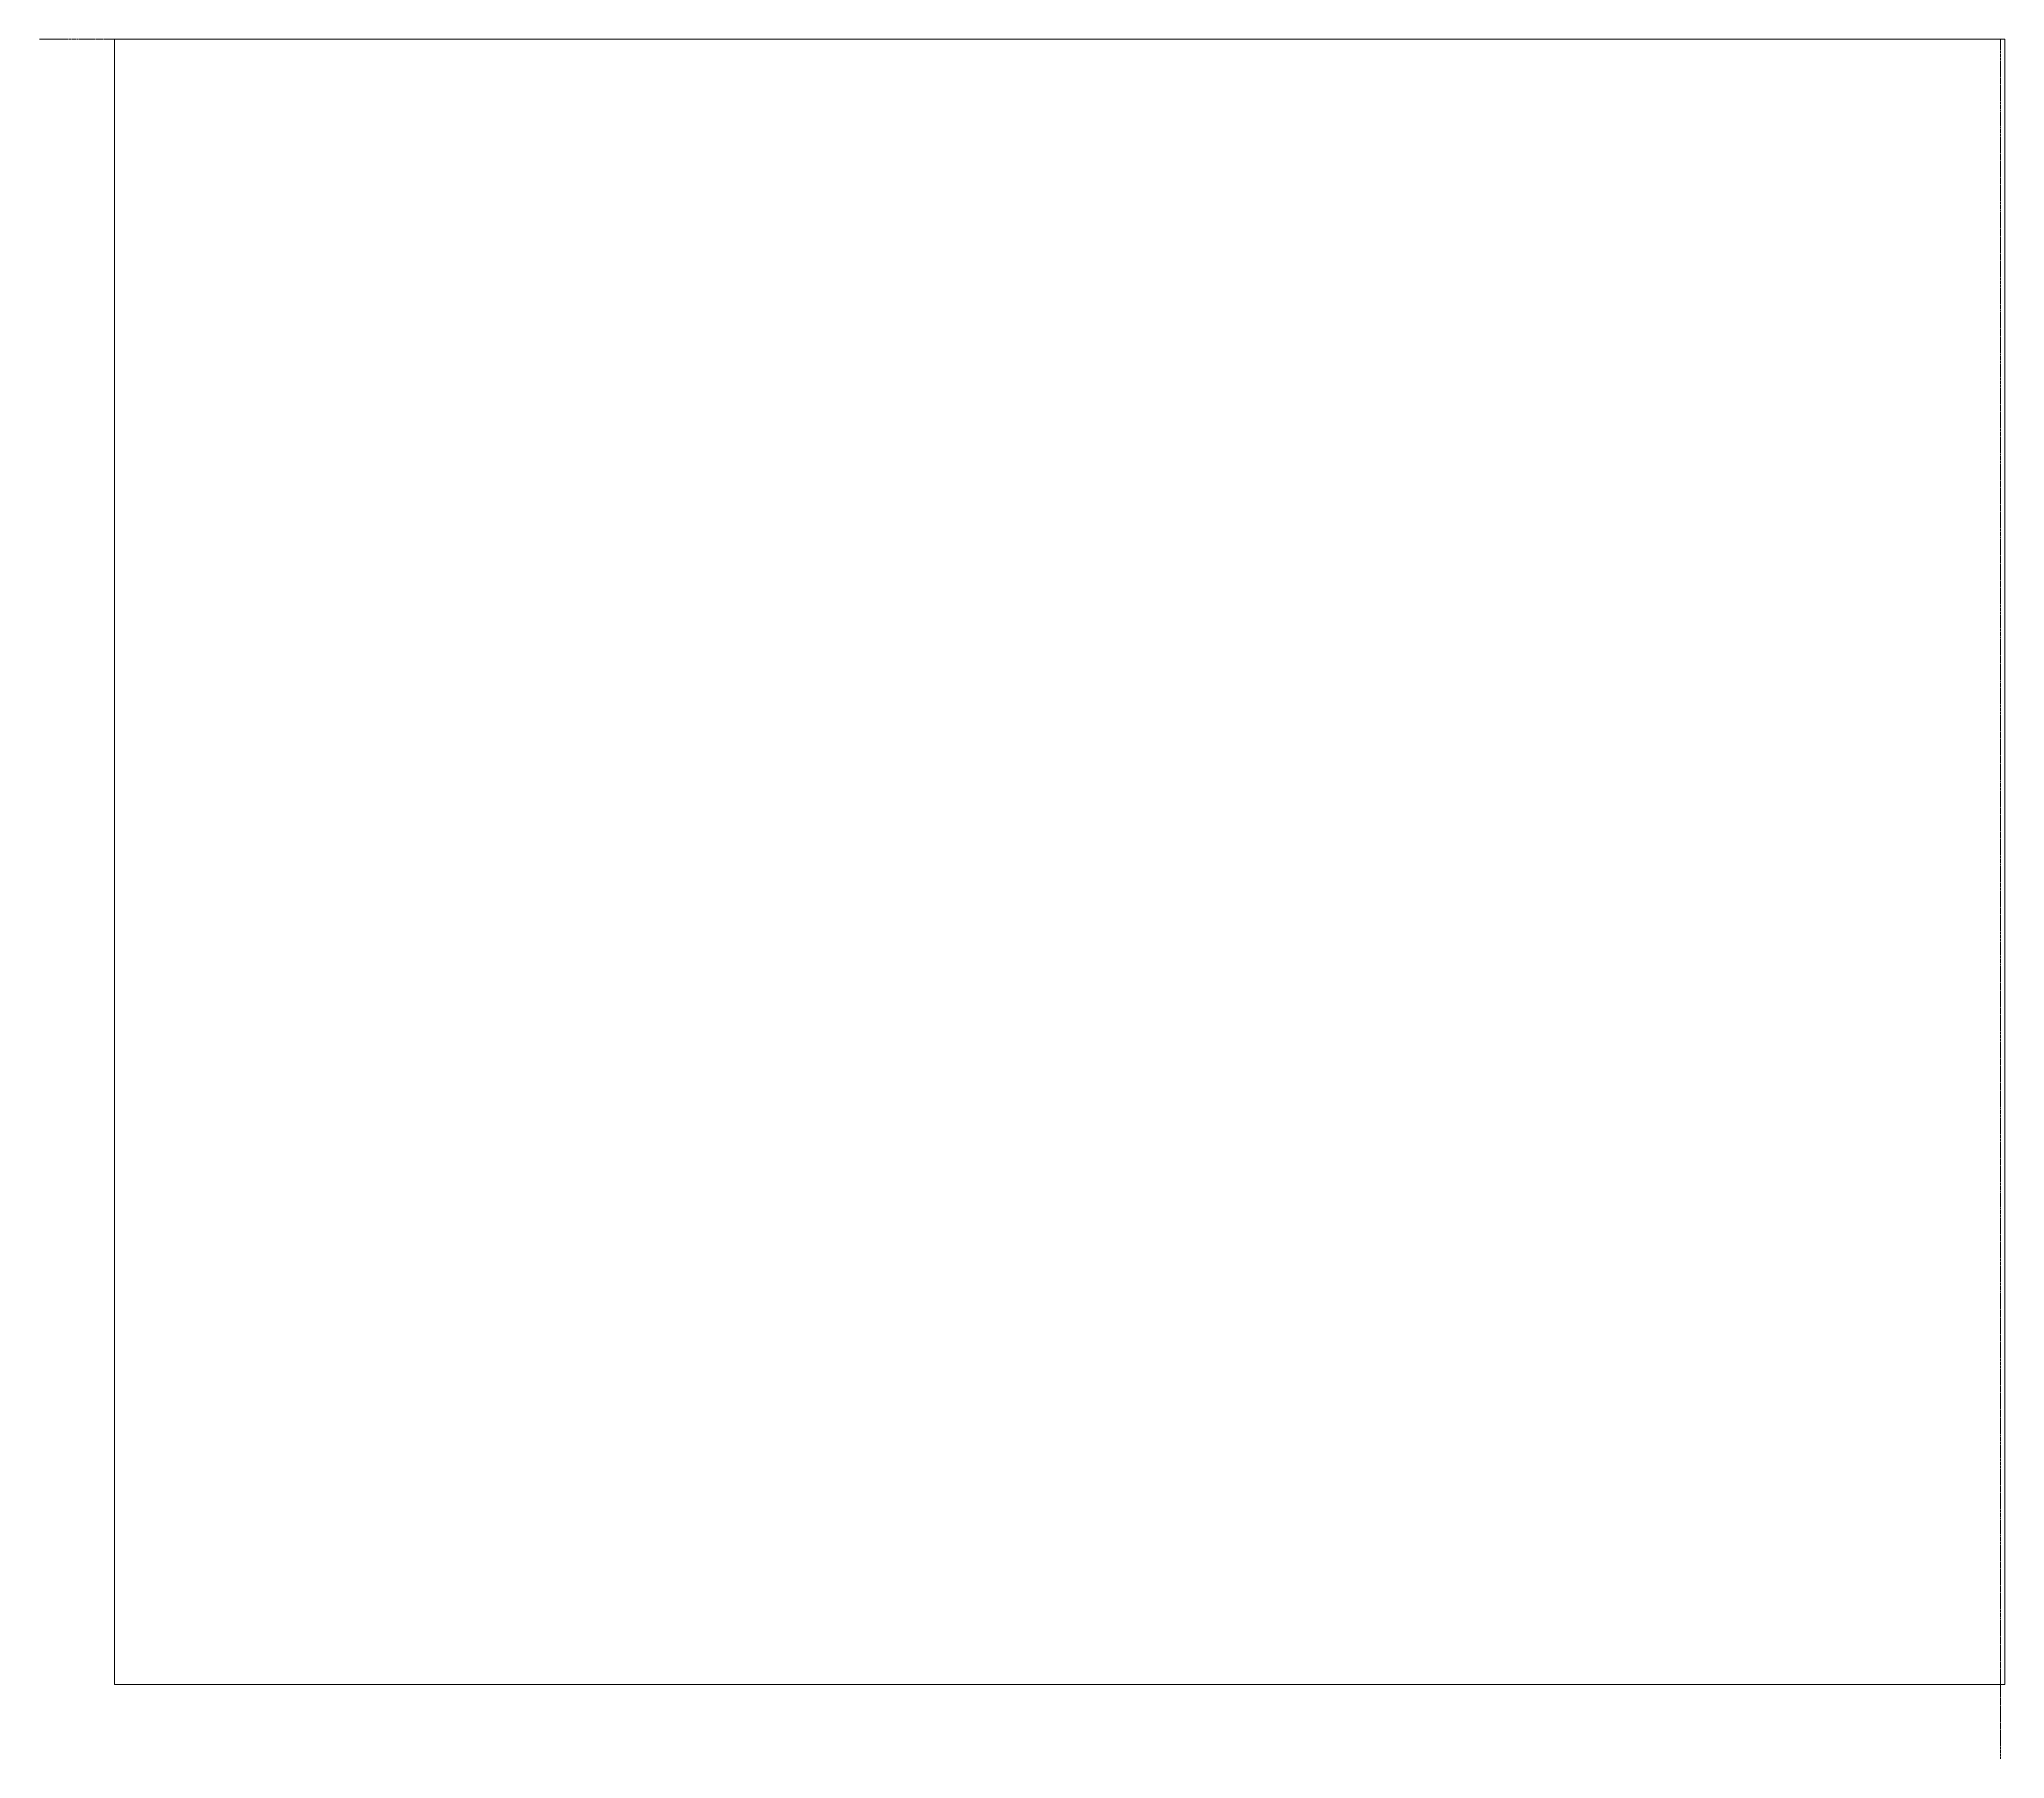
# Model space of a CAD drawing. Header units: millimetres. Extents: x 22005 to 38174, y 26193 to 40333.
import ezdxf

# ---------------------------------------------------------------- set-up
doc = ezdxf.new("R2010")
doc.units = ezdxf.units.MM
doc.linetypes.add('Grid Line 1_2_', pattern=[22.225, 12.7, -3.175, 3.175, -3.175])
for name, color, linetype, lineweight in [('Z-050-M_SECTION', 111, 'Continuous', 9), ('Z-230-A_LEVEL-1', 51, 'Grid Line 1_2_', 9), ('Z-230_A_LEVEL', 51, 'Continuous', 9)]:
    doc.layers.add(name, color=color, linetype=linetype, lineweight=lineweight)
doc.styles.add('Arial', font='arial.ttf', dxfattribs={"height": 76.2})

# ---------------------------------------------------------------- blocks, each defined once
blk = doc.blocks.new('Level - Level Head - Circle NCS5-897700-3D Coord_All_MASS_Daylight')
at = {"layer": 'Z-230_A_LEVEL'}
for p, q in [((1.984375, 2.778125), (1.984375, -2.778125)), ((4.7625, 0), (-0.79375, 0))]:
    blk.add_line(p, q, dxfattribs=at)
blk.add_circle((1.984375, 0), 1.984375, dxfattribs=at)

msp = doc.modelspace()

# ---------------------------------------------------------------- linework, layer by layer
at = {"layer": 'Z-050-M_SECTION'}
for p, q in [((22623, 40333, 11014), (22623, 26803, 11014)), ((38174, 40333, -631), (22623, 40333, -631)), ((22623, 26803, -631), (22623, 40333, -631)), ((22623, 40333, 11014), (22623, 40333, -631)), ((38174, 40333, 11014), (22623, 40333, 11014)), ((38174, 40333, -631), (38174, 26803, -631)), ((38174, 40333, 11014), (38174, 40333, -631)), ((38174, 40333, 11014), (38174, 26803, 11014)), ((22623, 26803, -631), (22623, 26803, 11014)), ((38174, 26803, 11014), (22623, 26803, 11014)), ((38174, 26803, -631), (22623, 26803, -631)), ((38174, 26803, 11014), (38174, 26803, -631))]:
    msp.add_line(p, q, dxfattribs=at)
at = {"layer": 'Z-230-A_LEVEL-1'}
for p, q in [((22729, 40333), (22120, 40333)), ((22729, 40333, 3200), (22120, 40333, 3200)), ((22729, 40333, 6401), (22120, 40333, 6401)), ((22729, 40333, 9906), (22120, 40333, 9906)), ((38139, 40333), (22729, 40333)), ((38139, 40333, 3200), (22729, 40333, 3200)), ((38139, 40333, 6401), (22729, 40333, 6401)), ((38139, 40333, 9906), (22729, 40333, 9906)), ((38139, 26803), (38139, 40333)), ((38139, 26803, 3200), (38139, 40333, 3200)), ((38139, 26803, 6401), (38139, 40333, 6401)), ((38139, 26803, 9906), (38139, 40333, 9906)), ((38139, 26803), (38139, 26193)), ((38139, 26803, 3200), (38139, 26193, 3200)), ((38139, 26803, 6401), (38139, 26193, 6401)), ((38139, 26803, 9906), (38139, 26193, 9906))]:
    msp.add_line(p, q, dxfattribs=at)

# ---------------------------------------------------------------- block references
at = {"layer": 'Z-230_A_LEVEL', "extrusion": (0, 1, 0), "xscale": 23.99999999999999, "yscale": 23.99999999999999, "zscale": 23.99999999999999}
for p in [(-22120, 0, 40333), (-22120, 3200, 40333), (-22120, 6401, 40333), (-22120, 9906, 40333)]:
    msp.add_blockref('Level - Level Head - Circle NCS5-897700-3D Coord_All_MASS_Daylight', p, dxfattribs=at)

# ---------------------------------------------------------------- texts
at = {"layer": 'Z-230_A_LEVEL', "extrusion": (0, -1, 0), "char_height": 76.2, "attachment_point": 1, "text_direction": (1, 0, 0), "style": 'Arial'}
for s, insert, width in [('0\' - 0"', (22188, 40333, -19), 329.01), ('32\' - 6"', (22188, 40333, 9887), 400.2), ('21\' - 0"', (22188, 40333, 6382), 400.2), ('Level 1', (22192, 40333, 118), 413.67), ('Level 3', (22192, 40333, 6519), 413.67), ('Level 4', (22192, 40333, 10024), 413.67)]:
    msp.add_mtext(s, dxfattribs=dict(at, insert=insert, width=width))
at = {"layer": 'Z-230_A_LEVEL', "extrusion": (0, -1, 6.76282e-15), "char_height": 76.2, "attachment_point": 1, "text_direction": (1, 0, 0), "style": 'Arial'}
for s, insert, width in [('10\' - 6"', (22188, 40333, 3182), 400.2), ('Level 2', (22192, 40333, 3318), 413.67)]:
    msp.add_mtext(s, dxfattribs=dict(at, insert=insert, width=width))

doc.saveas('drawing.dxf')
